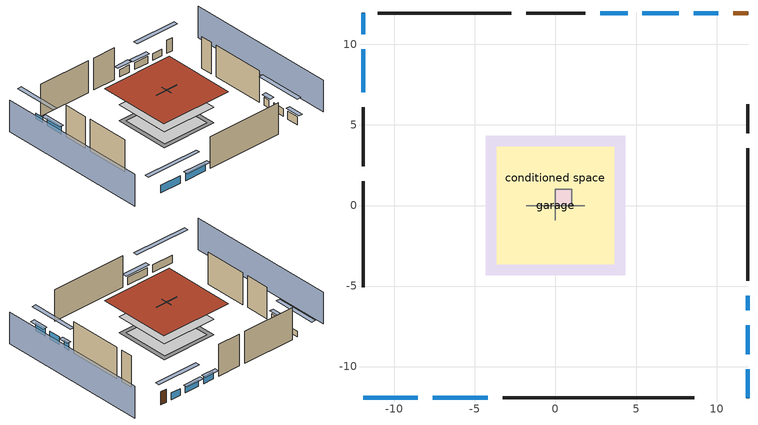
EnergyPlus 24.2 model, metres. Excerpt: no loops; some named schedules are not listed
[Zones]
central ac and furnace airloop ret air zone
 floor adiabatic (AdiabaticConst): 0,0 0,1 1,1 1,0 z0
 wall adiabatic (AdiabaticConst): 0,1 0,0 1,0 1,1 0,1 z0:1
 ceiling adiabatic (AdiabaticConst): 1,0 1,1 0,1 0,0 z1
conditioned space
 floor to garage (Floor1 construction): -3.66,-3.66 -3.66,3.66 3.66,3.66 3.66,-3.66 z0
 floor adiabatic (AdiabaticFloorConstruction): -4.31,-4.31 -4.31,4.31 4.31,4.31 4.31,-4.31 z2.44
 floor foundation (Slab2 construction): -4.31,-4.31 -4.31,4.31 4.31,4.31 4.31,-4.31 z0
 wall outside (AdiabaticWallConstruction 1): 11.95,11.95 11.03,11.95 z0:2.03
 wall outside (AdiabaticWallConstruction): -11.95,-11.95 -8.54,-11.95 / -7.61,-11.95 -4.2,-11.95 z0:1.16; 11.95,-11.95 11.95,-10.15 / -11.95,9.7 -11.95,7.03 / 11.95,-9.22 11.95,-7.42 z0:1.22; -11.95,11.95 -11.95,10.63 z0:0.85; 10.11,11.95 8.57,11.95 z0:1.04; 7.64,11.95 5.4,11.95 z0:1.01; 4.47,11.95 2.77,11.95 z0:1.13; 11.95,-6.5 11.95,-5.59 z0:1.19
 wall outside (Wall3 construction): -3.27,-11.95 8.6,-11.95 z0:4.88
 wall outside (Wall4 construction): -11.95,1.51 -11.95,-5.09 z0:4.88
 wall outside (Wall7 construction): -2.74,11.95 -11.02,11.95 z0:4.88
 wall outside (Wall8 construction): 11.95,-4.67 11.95,3.54 z0:4.88
 wall to garage (Wall5 construction): 1.83,0 -1.83,0 z0:4.88
 wall to garage (Wall6 construction): 0,0.91 0,-0.91 z0:4.88
 window (WindowConstruction): -11.95,-11.95 -8.54,-11.95 z0:1.16
 window (WindowConstruction 9): 11.95,-11.95 11.95,-10.15 z0:1.22
 window (WindowConstruction 1): -7.61,-11.95 -4.2,-11.95 z0:1.16
 window (WindowConstruction 2): -11.95,11.95 -11.95,10.63 z0:0.85
 window (WindowConstruction 3): -11.95,9.7 -11.95,7.03 z0:1.22
 window (WindowConstruction 4): 10.11,11.95 8.57,11.95 z0:1.04
 window (WindowConstruction 5): 7.64,11.95 5.4,11.95 z0:1.01
 window (WindowConstruction 6): 4.47,11.95 2.77,11.95 z0:1.13
 window (WindowConstruction 7): 11.95,-9.22 11.95,-7.42 z0:1.22
 window (WindowConstruction 8): 11.95,-6.49 11.95,-5.6 z0:1.19
 door (Door): 11.95,11.95 11.03,11.95 z0:2.03
 ceiling adiabatic (AdiabaticFloorConstruction): 4.31,-4.31 4.31,4.31 -4.31,4.31 -4.31,-4.31 z2.44
 roof outside (Roof1 construction): -5.66,5.66 -5.66,-5.66 5.66,-5.66 5.66,5.66 z4.88
garage
 floor foundation (Slab1 construction): -3.66,-3.66 -3.66,3.66 3.66,3.66 3.66,-3.66 z0
 wall outside (Wall1 construction): -11.95,6.1 -11.95,2.44 z0:4.88
 wall outside (Wall2 construction): 1.84,11.95 -1.81,11.95 z0:4.88
 wall outside (Wall9 construction): 11.95,4.47 11.95,6.3 z0:4.88
shading: -16.52,11.95 -16.52,-11.95 / 16.52,-11.95 16.52,11.95 z0:4.88; -5.8,-11.95 -14.69,-11.95 -14.69,-12.56 -5.8,-12.56 z3.9; 11.95,-9.85 11.95,-12.25 12.56,-12.25 12.56,-9.85 z1.52; -3.9,-11.95 -7.92,-11.95 -7.92,-12.56 -3.9,-12.56 z1.46; -11.95,7.89 -11.95,14.69 -12.56,14.69 -12.56,7.89 z3.6; -11.95,6.72 -11.95,10.01 -12.56,10.01 -12.56,6.72 z1.52; 5.83,11.95 12.85,11.95 12.85,12.56 5.83,12.56 z3.78; 5.09,11.95 7.95,11.95 7.95,12.56 5.09,12.56 z1.31; 2.47,11.95 4.78,11.95 4.78,12.56 2.47,12.56 z1.43; 11.95,-4.68 11.95,-11.96 12.56,-11.96 12.56,-4.68 z3.96; 11.95,-5.29 11.95,-6.8 12.56,-6.8 12.56,-5.29 z1.49
[Building]
Building 1: Terrain=Suburbs
[Site:Location]
Portland Intl Arpt_OR: Latitude {deg}=45.59; Longitude {deg}=-122.6; Time Zone {hr}=-8; Elevation {m}=33; Keep Site Location Information=Yes
[Site:GroundTemperature:Shallow]
10.2558, 8.96328, 8.85977, 9.47314, 11.9355, 14.3863, 16.5111, 17.8571, 17.9714, 16.8767, 14.8061, 12.4304
[Site:WaterMainsTemperature]
Calculation Method=Schedule; Temperature Schedule=mains temperature schedule
[Material] Roughness=Rough; Thermal Absorptance=0.9
Name | Thickness {m} | Conductivity {W/m-K} | Density {kg/m3} | Specific Heat {J/kg-K} | Solar Absorptance | Visible Absorptance
asphalt or fiberglass shingles | 0.00635 | 0.162714 | 1121.4 | 1465.45 | 0.85 | 0.85
concrete 4.0 in. | 0.1016 | 1.803125 | 2242.8 | 837.4 | 0.7 | 0.7
door material | 0.04445 | 0.0612267 | 512.64 | 1214.23 | 0.7 | 0.7
floor covering | 0.0127 | 0.0433444 | 54.468 | 1339.84 | 0.6 | 0.6
floor covering 1 | 0.0127 | 0.0450781 | 54.468 | 1339.84 | 0.9 | 0.9
floor rigid ins; wall rigid ins | 0.512978 | 0.029427 | 32.04 | 1214.23 | 0.7 | 0.7
floor stud and cavity | 0.1397 | 0.923637 | 92.3553 | 1139.71 | 0.7 | 0.7
floor stud and cavity 1 | 0.1397 | 1.75129 | 37.0049 | 1207.88 | 0.7 | 0.7
furniture material conditioned space 1; furniture material garage 1 | 0.1524 | 0.115458 | 640.8 | 1214.23 | 0.6 | 0.6
gypsum board | 0.0127 | 0.160291 | 801 | 837.4 | 0.6 | 0.6
osb sheathing 0.5 in.; osb sheathing 0.5 in. 1; osb sheathing 0.5 in. 2 | 0.0127 | 0.115458 | 512.64 | 1214.23 | 0.7 | 0.7
osb sheathing 0.75 in. | 0.01905 | 0.115458 | 512.64 | 1214.23 | 0.7 | 0.7
roof rigid ins | 0.103632 | 0.029427 | 32.04 | 1214.23 | 0.7 | 0.7
roof stud and cavity | 0.2032 | 0.0828465 | 78.34581 | 1123.46 | 0.7 | 0.7
wall stud and cavity | 0.1397 | 0.727959 | 139.0536 | 1170.24 | 0.6 | 0.6
wall stud and cavity 1 | 0.1397 | 0.550994 | 139.0536 | 1170.24 | 0.7 | 0.7
wall stud and cavity 2 | 0.1397 | 0.335416 | 139.0536 | 1170.24 | 0.7 | 0.7
wall stud and cavity 3 | 0.0889 | 0.380278 | 52.3479 | 1209.89 | 0.7 | 0.7
wall stud and cavity 4 | 0.0889 | 0.391764 | 83.0341 | 1211.67 | 0.7 | 0.7
wood siding | 0.0254 | 0.102417 | 544.68 | 1172.36 | 0.85 | 0.85
wood siding 1; wood siding 2 | 0.0254 | 0.102417 | 544.68 | 1172.36 | 0.7 | 0.7
[Material:NoMass]
Adiabatic: Roughness=Rough; Thermal Resistance {m2-K/W}=176.1; Thermal Absorptance=0.9; Solar Absorptance=0.7; Visible Absorptance=0.7
[WindowMaterial:SimpleGlazingSystem]
WindowMaterial: U-Factor {W/m2-K}=4.76952; Solar Heat Gain Coefficient=0.63
[Construction]
AdiabaticConst: Adiabatic
AdiabaticFloorConstruction: floor stud and cavity 1, floor rigid ins, osb sheathing 0.75 in., floor covering
AdiabaticWallConstruction: wood siding 1, wall rigid ins, wall stud and cavity 3, gypsum board
AdiabaticWallConstruction 1: wood siding 2, wall rigid ins, wall stud and cavity 3, gypsum board
Door: door material
Floor1 construction: floor stud and cavity, osb sheathing 0.75 in., floor covering
furniture construction conditioned space 1: furniture material conditioned space 1
furniture construction garage 1: furniture material garage 1
PartitionWallConstruction: gypsum board, wall stud and cavity 4, gypsum board
Roof1 construction: asphalt or fiberglass shingles, roof rigid ins, osb sheathing 0.75 in., roof stud and cavity, gypsum board
Slab1 construction: concrete 4.0 in.
Slab2 construction: concrete 4.0 in., floor covering 1
Wall1 construction; Wall2 construction: wood siding, osb sheathing 0.5 in., wall stud and cavity
Wall3 construction; Wall4 construction: wood siding, osb sheathing 0.5 in., wall stud and cavity 1, gypsum board
Wall5 construction: osb sheathing 0.5 in. 1, wall stud and cavity 2, gypsum board
Wall6 construction: osb sheathing 0.5 in. 2, wall stud and cavity 2, gypsum board
Wall7 construction; Wall8 construction: wood siding, osb sheathing 0.5 in. 2, wall stud and cavity 1, gypsum board
Wall9 construction: wood siding, osb sheathing 0.5 in. 2, wall stud and cavity
WindowConstruction; WindowConstruction 1; WindowConstruction 2; WindowConstruction 3; WindowConstruction 4; WindowConstruction 5; WindowConstruction 6; WindowConstruction 7; WindowConstruction 8; WindowConstruction 9: WindowMaterial
[Zone] Multiplier=1
Name | Volume {m3} | Part of Total Floor Area
central ac and furnace airloop ret air zone | 1 | No
conditioned space | 493.619 | Yes
garage | 130.484 | Yes
[Space]
Name | Zone | Space Type | Volume {m3}
central ac and furnace airloop ret air space | central ac and furnace airloop ret air zone | Plenum Space Type
conditioned space 1 | conditioned space |  | 493.619
garage 1 | garage |  | 130.484
[SpaceList]
Plenum Space Type: central ac and furnace airloop ret air space
[OtherEquipment] Design Level Calculation Method=EquipmentLevel
Name | Fuel Type | Zone or ZoneList or Space or SpaceList | Schedule | Design Level {W} | Fraction Latent | Fraction Radiant | Fraction Lost
central ac and furnace airloop_0 RetCondToRP; central ac and furnace airloop_0 RetSensLkToRP | None | central ac and furnace airloop ret air space | Always On Discrete | 0 | 0 | 0 | 0
central ac and furnace airloop_0 RetLatLkToRP | None | central ac and furnace airloop ret air space | Always On Discrete | 0 | 1 | 0 | 0
central ac and furnace airloop_0 SupCondToLv; central ac and furnace airloop_0 SupSensLkToCond; mech vent house fan sensible load; water heater sens | None | conditioned space 1 | Always On Discrete | 0 | 0 | 0 | 0
central ac and furnace airloop_0 SupLatLkToCond; mech vent house fan latent load; water heater lat | None | conditioned space 1 | Always On Discrete | 0 | 1 | 0 | 0
clothes dryer 1 | Electricity | conditioned space 1 | clothes_dryer | 0 | 0.015 | 0.081 | 0.85
cooking range 1 | Electricity | conditioned space 1 | cooking_range | 0 | 0.08 | 0.432 | 0.2
general water use latent | None | conditioned space 1 | general water use schedule | 99.529 | 1 | 0 | 0
general water use sensible | None | conditioned space 1 | general water use schedule | -98.09 | 0 | 0.6 | 0
water heater energy adjustment1 | Electricity | conditioned space 1 | Always On Discrete | 0.01 | 0 | 0 | 1
central ac and furnace airloop_0 RetCondToDZ; central ac and furnace airloop_0 SupCondToDZ; central ac and furnace airloop_0 SupSensLkToDZ | None | garage 1 | Always On Discrete | 0 | 0 | 0 | 0
central ac and furnace airloop_0 SupLatLkToDZ | None | garage 1 | Always On Discrete | 0 | 1 | 0 | 0
[SurfaceProperty:ExposedFoundationPerimeter] Exposed Perimeter Calculation Method=TotalExposedPerimeter
Name | Total Exposed Perimeter {m}
Slab2 | 31.02864
Slab1 | 18.288
[SurfaceProperty:IncidentSolarMultiplier] Incident Solar Multiplier=1; Incident Solar Multiplier Schedule=trans schedule winter=0.85 summer=0.7
Window1; Window10; Window2; Window3; Window4; Window5; Window6; Window7; Window8; Window9
[InternalMass]
Name | Construction | Zone or ZoneList | Space or SpaceList | Surface Area {m2}
furniture mass conditioned space 1 | furniture construction conditioned space 1 | conditioned space | conditioned space 1 | 80.97429
partition wall mass | PartitionWallConstruction | conditioned space | conditioned space 1 | 202.436
furniture mass garage 1 | furniture construction garage 1 | garage | garage 1 | 5.35122
[Lights] Design Level Calculation Method=LightingLevel; Return Air Fraction=0; Fraction Radiant=0.6; Fraction Visible=0.2; Fraction Replaceable=1
Name | Zone or ZoneList or Space or SpaceList | Schedule | Lighting Level {W}
interior lighting | conditioned space 1 | lighting_interior | 1267.91
garage lighting | garage 1 | lighting_garage | 53.7565
[People]
occupants: Zone or ZoneList or Space or SpaceList=conditioned space 1; Number of People Schedule=occupants; Number of People Calculation Method=People; Number of People=5; Fraction Radiant=0.314171; Sensible Heat Fraction=0.56303; Activity Level Schedule=occupants activity schedule; Carbon Dioxide Generation Rate {m3/s-W}=0; Enable ASHRAE 55 Comfort Warnings=No; Mean Radiant Temperature Calculation Type=EnclosureAveraged
[ElectricEquipment] Design Level Calculation Method=EquipmentLevel
Name | Zone or ZoneList or Space or SpaceList | Schedule | Design Level {W} | Fraction Latent | Fraction Radiant | Fraction Lost
ceiling fan | conditioned space 1 | ceiling_fan | 17.9068 | 0 | 0.558 | 0
clothes dryer | conditioned space 1 | clothes_dryer | 6091.54 | 0.015 | 0.081 | 0.85
clothes washer | conditioned space 1 | clothes_washer | 572.361 | 0.03 | 0.162 | 0.7
cooking range | conditioned space 1 | cooking_range | 1421.14 | 0.08 | 0.432 | 0.2
dishwasher | conditioned space 1 | dishwasher | 367.866 | 0.3 | 0.18 | 0.4
fridge | conditioned space 1 | fridge schedule | 43.7215 | 0 | 0.6 | 0
mech vent bath fan 0 | conditioned space 1 | mech vent bath fan 0 schedule | 30 | 0 | 0 | 1
mech vent house fan | conditioned space 1 | mech vent house fan schedule | 0 | 0 | 0 | 1
mech vent house fan cfis | conditioned space 1 | mech vent house fan cfis schedule | 0 | 0 | 0 | 0
mech vent range fan 0 | conditioned space 1 | mech vent range fan 0 schedule | 30 | 0 | 0 | 1
misc plug loads | conditioned space 1 | plug_loads_other | 479.069 | 0.021 | 0.558 | 0.049
misc tv | conditioned space 1 | plug_loads_tv | 665.571 | 0 | 0.6 | 0
whole house fan | conditioned space 1 | Always On Discrete | 0 | 0 | 0 | 1
freezer | garage 1 | freezer schedule | 194.914 | 0 | 0.6 | 0
[ZoneInfiltration:DesignFlowRate] Schedule=Always On Discrete; Design Flow Rate Calculation Method=Flow/Zone; Design Flow Rate {m3/s}=0
Name | Zone or ZoneList or Space or SpaceList
infil flow; natural vent flow; whole house fan flow | conditioned space 1
garage 1 duct leakage imbalance infil flow | garage 1
[ZoneMixing] Schedule=Always On Continuous; Design Flow Rate Calculation Method=Flow/Zone; Design Flow Rate {m3/s}=0
Name | Zone or Space | Source Zone or Space
central ac and furnace airloop_0 ZoneMixDZToCond mix | conditioned space | garage
central ac and furnace airloop_0 ZoneMixCondToDZ mix | garage | conditioned space
[ZoneInfiltration:EffectiveLeakageArea]
infil garage 1: Zone or Space=garage 1; Schedule=Always On Discrete; Effective Air Leakage Area {cm2}=679.592; Stack Coefficient=0.000129147; Wind Coefficient=4.38083e-05
[AvailabilityManager:Scheduled]
central ac and furnace airloop Availability Manager: Schedule=Always On Discrete
[AirLoopHVAC:ReturnPlenum]
Air Loop HVAC Return Plenum 1: Zone=central ac and furnace airloop ret air zone
[WaterUse:Equipment]
dishwasher: Peak Flow Rate {m3/s}=4.81196e-06; Flow Rate Fraction Schedule=hot_water_dishwasher
[Foundation:Kiva] Wall Height Above Grade {m}=0.1016; Wall Depth Below Slab {m}=0.2032
Name | Initial Indoor Air Temperature {C}
Foundation Kiva 1 | 13.4258
Foundation Kiva 2 | 15
[Foundation:Kiva:Settings]
Soil Conductivity {W/m-K}=1.3848; Soil Density {kg/m3}=1842.3; Soil Specific Heat {J/kg-K}=418.7; Ground Solar Absorptivity=0.9; Ground Thermal Absorptivity=0.9; Ground Surface Roughness {m}=0.03; Far-Field Width {m}=40; Deep-Ground Boundary Condition=ZeroFlux; Deep-Ground Depth {m}=40; Minimum Cell Dimension {m}=0.2; Maximum Cell Growth Coefficient=3; Simulation Timestep=Timestep
[Exterior:Lights]
exterior lighting: Schedule=exterior lighting schedule; Design Level {W}=48.0871
[EnergyManagementSystem:GlobalVariable]
central_ac_and_furnace_airloop_0_DuctImbalLkExhFanEquivCond
central_ac_and_furnace_airloop_0_DuctImbalLkExhFanEquivDZ
central_ac_and_furnace_airloop_0_DuctImbalLkSupFanEquivCond
central_ac_and_furnace_airloop_0_DuctImbalLkSupFanEquivDZ
central_ac_and_furnace_airloop_0_DZ_T
central_ac_and_furnace_airloop_0_DZ_W
central_ac_and_furnace_airloop_0_RetCondToDZ
central_ac_and_furnace_airloop_0_RetCondToRP
central_ac_and_furnace_airloop_0_RetLatLkToRP
central_ac_and_furnace_airloop_0_RetSensLkToRP
central_ac_and_furnace_airloop_0_SupCondToDZ
central_ac_and_furnace_airloop_0_SupCondToLv
central_ac_and_furnace_airloop_0_SupLatLkToCond
central_ac_and_furnace_airloop_0_SupLatLkToDZ
central_ac_and_furnace_airloop_0_SupSensLkToCond
central_ac_and_furnace_airloop_0_SupSensLkToDZ
central_ac_and_furnace_airloop_0_ZoneMixCondToDZ
central_ac_and_furnace_airloop_0_ZoneMixDZToCond
central_ac_and_furnace_airloop_AH_MFR
central_ac_and_furnace_airloop_AH_Tout
central_ac_and_furnace_airloop_AH_VFR
central_ac_and_furnace_airloop_AH_Wout
central_ac_and_furnace_airloop_Fan_RTF
central_ac_and_furnace_airloop_RA_T
central_ac_and_furnace_airloop_Ra_W
infil_program_Qfan
infil_program_Qinf
natural_vent_program_Qnv
natural_vent_program_Qwhf
[EnergyManagementSystem:Sensor]
Name | Output:Variable or Output:Meter Index Key | Output:Variable or Output:Meter
airflow_gain | infil flow | Infiltration Sensible Heat Gain Energy
airflow_gain_1 | natural vent flow | Infiltration Sensible Heat Gain Energy
airflow_gain_2 | whole house fan flow | Infiltration Sensible Heat Gain Energy
airflow_loss | infil flow | Infiltration Sensible Heat Loss Energy
airflow_loss_1 | natural vent flow | Infiltration Sensible Heat Loss Energy
airflow_loss_2 | whole house fan flow | Infiltration Sensible Heat Loss Energy
central_ac_and_furnace_airloop_0_DZ_T_s | garage | Zone Air Temperature
central_ac_and_furnace_airloop_0_DZ_W_s | garage | Zone Mean Air Humidity Ratio
central_ac_and_furnace_airloop_AH_MFR_s | Node 5 | System Node Mass Flow Rate
central_ac_and_furnace_airloop_AH_Tout_s | Node 5 | System Node Temperature
central_ac_and_furnace_airloop_AH_VFR_s | Node 5 | System Node Current Density Volume Flow Rate
central_ac_and_furnace_airloop_AH_Wout_s | Node 5 | System Node Humidity Ratio
central_ac_and_furnace_airloop_RA_T_s | Node 8 | System Node Temperature
central_ac_and_furnace_airloop_Ra_W_s | Node 8 | System Node Humidity Ratio
clg_load_cond |  | Cooling:EnergyTransfer:Zone:CONDITIONED SPACE
clg_load_duct |  | Cooling:EnergyTransfer:Zone:CENTRAL AC AND FURNACE AIRLOOP RET AIR ZONE
clg_sp_s; clg_sp_s_1 | cooling setpoint | Schedule Value
clothes_dryer_exhaust_0_sch_s | clothes_dryer | Schedule Value
cool_season | cooling season schedule | Schedule Value
ducts_conv | central ac and furnace airloop_0 RetCondToRP | Other Equipment Convective Heating Energy
ducts_conv_1 | central ac and furnace airloop_0 RetLatLkToRP | Other Equipment Convective Heating Energy
ducts_conv_2 | central ac and furnace airloop_0 RetSensLkToRP | Other Equipment Convective Heating Energy
ducts_conv_3 | central ac and furnace airloop_0 SupCondToLv | Other Equipment Convective Heating Energy
ducts_conv_4 | central ac and furnace airloop_0 SupLatLkToCond | Other Equipment Convective Heating Energy
ducts_conv_5 | central ac and furnace airloop_0 SupSensLkToCond | Other Equipment Convective Heating Energy
ducts_rad | central ac and furnace airloop_0 RetCondToRP | Other Equipment Radiant Heating Energy
ducts_rad_1 | central ac and furnace airloop_0 RetLatLkToRP | Other Equipment Radiant Heating Energy
ducts_rad_2 | central ac and furnace airloop_0 RetSensLkToRP | Other Equipment Radiant Heating Energy
ducts_rad_3 | central ac and furnace airloop_0 SupCondToLv | Other Equipment Radiant Heating Energy
ducts_rad_4 | central ac and furnace airloop_0 SupLatLkToCond | Other Equipment Radiant Heating Energy
ducts_rad_5 | central ac and furnace airloop_0 SupSensLkToCond | Other Equipment Radiant Heating Energy
htg_load_cond |  | Heating:EnergyTransfer:Zone:CONDITIONED SPACE
htg_load_duct |  | Heating:EnergyTransfer:Zone:CENTRAL AC AND FURNACE AIRLOOP RET AIR ZONE
htg_sp_s; htg_sp_s_1 | heating setpoint | Schedule Value
ig_ee_conv | ceiling fan | Electric Equipment Convective Heating Energy
ig_ee_conv_1 | clothes dryer | Electric Equipment Convective Heating Energy
ig_ee_conv_3 | cooking range | Electric Equipment Convective Heating Energy
ig_ee_conv_4 | dishwasher | Electric Equipment Convective Heating Energy
ig_ee_conv_5 | fridge | Electric Equipment Convective Heating Energy
ig_ee_conv_6 | misc plug loads | Electric Equipment Convective Heating Energy
ig_ee_conv_7 | misc tv | Electric Equipment Convective Heating Energy
ig_ee_conv_8 | whole house fan | Electric Equipment Convective Heating Energy
ig_ee_rad | ceiling fan | Electric Equipment Radiant Heating Energy
ig_ee_rad_1 | clothes dryer | Electric Equipment Radiant Heating Energy
ig_ee_rad_3 | cooking range | Electric Equipment Radiant Heating Energy
ig_ee_rad_4 | dishwasher | Electric Equipment Radiant Heating Energy
ig_ee_rad_5 | fridge | Electric Equipment Radiant Heating Energy
ig_ee_rad_6 | misc plug loads | Electric Equipment Radiant Heating Energy
ig_ee_rad_7 | misc tv | Electric Equipment Radiant Heating Energy
ig_ee_rad_8 | whole house fan | Electric Equipment Radiant Heating Energy
ig_lgt_conv | interior lighting | Lights Convective Heating Energy
ig_lgt_rad | interior lighting | Lights Radiant Heating Energy
ig_lgt_vis | interior lighting | Lights Visible Radiation Heating Energy
ig_oe_conv | clothes dryer 1 | Other Equipment Convective Heating Energy
ig_oe_conv_1 | cooking range 1 | Other Equipment Convective Heating Energy
ig_oe_conv_2 | general water use latent | Other Equipment Convective Heating Energy
ig_oe_conv_3 | general water use sensible | Other Equipment Convective Heating Energy
ig_oe_conv_4 | water heater energy adjustment1 | Other Equipment Convective Heating Energy
ig_oe_conv_5 | water heater lat | Other Equipment Convective Heating Energy
ig_oe_conv_6 | water heater sens | Other Equipment Convective Heating Energy
ig_oe_rad | clothes dryer 1 | Other Equipment Radiant Heating Energy
ig_oe_rad_1 | cooking range 1 | Other Equipment Radiant Heating Energy
ig_oe_rad_2 | general water use latent | Other Equipment Radiant Heating Energy
ig_oe_rad_3 | general water use sensible | Other Equipment Radiant Heating Energy
ig_oe_rad_4 | water heater energy adjustment1 | Other Equipment Radiant Heating Energy
ig_oe_rad_5 | water heater lat | Other Equipment Radiant Heating Energy
ig_oe_rad_6 | water heater sens | Other Equipment Radiant Heating Energy
ig_ppl_conv | occupants | People Convective Heating Energy
ig_ppl_rad | occupants | People Radiant Heating Energy
im_conv | furniture mass conditioned space 1 | Surface Inside Face Convection Heat Gain Energy
im_conv_1 | partition wall mass | Surface Inside Face Convection Heat Gain Energy
im_ig | furniture mass conditioned space 1 | Surface Inside Face Internal Gains Radiation Heat Gain Energy
im_ig_1 | partition wall mass | Surface Inside Face Internal Gains Radiation Heat Gain Energy
im_lgt | furniture mass conditioned space 1 | Surface Inside Face Lights Radiation Heat Gain Energy
im_lgt_1 | partition wall mass | Surface Inside Face Lights Radiation Heat Gain Energy
im_sol | furniture mass conditioned space 1 | Surface Inside Face Solar Radiation Heat Gain Energy
im_sol_1 | partition wall mass | Surface Inside Face Solar Radiation Heat Gain Energy
im_surf | furniture mass conditioned space 1 | Surface Inside Face Net Surface Thermal Radiation Heat Gain Energy
im_surf_1 | partition wall mass | Surface Inside Face Net Surface Thermal Radiation Heat Gain Energy
mech_vent_bath_fan_0_sch_s | mech vent bath fan 0 schedule | Schedule Value
mech_vent_range_fan_0_sch_s | mech vent range fan 0 schedule | Schedule Value
mv_conv | mech vent bath fan 0 | Electric Equipment Convective Heating Energy
mv_conv_1 | mech vent house fan | Electric Equipment Convective Heating Energy
mv_conv_2 | mech vent house fan cfis | Electric Equipment Convective Heating Energy
mv_conv_3 | mech vent range fan 0 | Electric Equipment Convective Heating Energy
mv_conv_4 | mech vent house fan latent load | Other Equipment Convective Heating Energy
mv_conv_5 | mech vent house fan sensible load | Other Equipment Convective Heating Energy
mv_rad | mech vent bath fan 0 | Electric Equipment Radiant Heating Energy
mv_rad_1 | mech vent house fan | Electric Equipment Radiant Heating Energy
mv_rad_2 | mech vent house fan cfis | Electric Equipment Radiant Heating Energy
mv_rad_3 | mech vent range fan 0 | Electric Equipment Radiant Heating Energy
mv_rad_4 | mech vent house fan latent load | Other Equipment Radiant Heating Energy
mv_rad_5 | mech vent house fan sensible load | Other Equipment Radiant Heating Energy
natural_vent_s | natural vent schedule | Schedule Value
out_pb_s |  | Site Outdoor Air Barometric Pressure
out_wt_s |  | Site Outdoor Air Humidity Ratio
site_vw_s |  | Site Wind Speed
ss_back_out | Window1 | Surface Window Shortwave from Zone Back Out Window Heat Transfer Rate
ss_back_out_1 | Window10 | Surface Window Shortwave from Zone Back Out Window Heat Transfer Rate
ss_back_out_2 | Window2 | Surface Window Shortwave from Zone Back Out Window Heat Transfer Rate
ss_back_out_3 | Window3 | Surface Window Shortwave from Zone Back Out Window Heat Transfer Rate
ss_back_out_4 | Window4 | Surface Window Shortwave from Zone Back Out Window Heat Transfer Rate
ss_back_out_5 | Window5 | Surface Window Shortwave from Zone Back Out Window Heat Transfer Rate
ss_back_out_6 | Window6 | Surface Window Shortwave from Zone Back Out Window Heat Transfer Rate
ss_back_out_7 | Window7 | Surface Window Shortwave from Zone Back Out Window Heat Transfer Rate
ss_back_out_8 | Window8 | Surface Window Shortwave from Zone Back Out Window Heat Transfer Rate
ss_back_out_9 | Window9 | Surface Window Shortwave from Zone Back Out Window Heat Transfer Rate
ss_conv | Door1 | Surface Inside Face Convection Heat Gain Energy
ss_conv_1 | Window1 | Surface Inside Face Convection Heat Gain Energy
ss_conv_10 | Window9 | Surface Inside Face Convection Heat Gain Energy
ss_conv_2 | Window10 | Surface Inside Face Convection Heat Gain Energy
ss_conv_3 | Window2 | Surface Inside Face Convection Heat Gain Energy
ss_conv_4 | Window3 | Surface Inside Face Convection Heat Gain Energy
ss_conv_5 | Window4 | Surface Inside Face Convection Heat Gain Energy
ss_conv_6 | Window5 | Surface Inside Face Convection Heat Gain Energy
ss_conv_7 | Window6 | Surface Inside Face Convection Heat Gain Energy
ss_conv_8 | Window7 | Surface Inside Face Convection Heat Gain Energy
ss_conv_9 | Window8 | Surface Inside Face Convection Heat Gain Energy
ss_ig | Door1 | Surface Inside Face Internal Gains Radiation Heat Gain Energy
